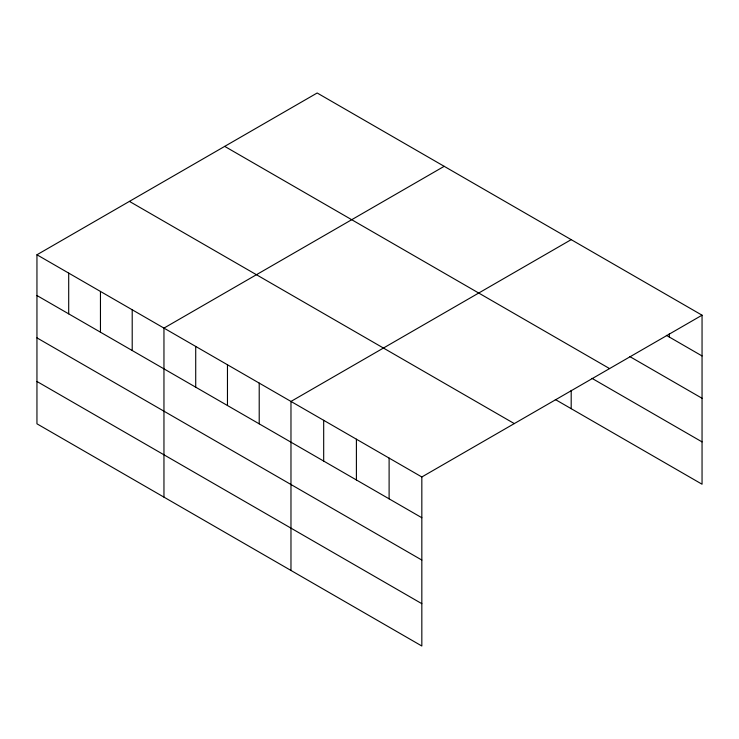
<?xml version="1.0" encoding="UTF-8"?>
<svg xmlns="http://www.w3.org/2000/svg" width="739" height="739" viewBox="0 0 739 739"><rect width="100%" height="100%" fill="white"/><g stroke="black" fill="none" stroke-linecap="round" stroke-linejoin="round"><path stroke-width="1.11" d="M36.95 254.779L421.83 476.978L421.83 646.006L36.95 423.807L36.95 254.779L317.17 92.994L702.05 315.193L702.05 484.221L555.312 399.513M444.185 166.321L163.956 328.107L163.956 497.135M571.192 239.648L290.972 401.434L290.972 570.462M421.83 476.978L702.05 315.193M666.366 335.34L702.05 355.949M629.683 356.494L702.05 398.275M224.702 146.377L609.573 368.585M592.013 378.359L702.05 441.894M129.427 201.387L514.298 423.595M36.95 295.526L421.83 517.734M36.95 337.862L421.83 560.06M36.95 381.472L421.83 603.68M669.34 333.668L669.34 337.058M571.192 390.368L571.192 408.676M389.111 458.097L389.111 498.843M356.401 439.206L356.401 479.962M323.682 420.315L323.682 461.071M259.213 383.098L259.213 423.853M227.464 364.77L227.464 405.517M195.715 346.434L195.715 387.19M132.207 309.77L132.207 350.526M100.458 291.443L100.458 332.19M68.699 273.107L68.699 313.863"/></g></svg>
